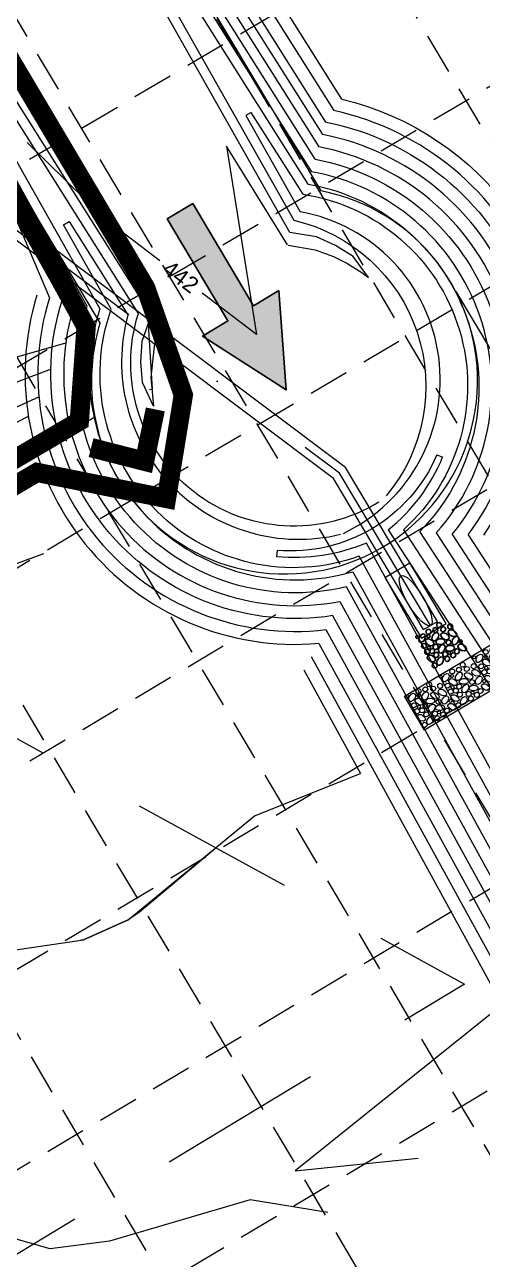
# Model space of a CAD drawing. Header units: inches. Extents: x 2527773 to 2531821, y 6906669 to 6910268.
# Drawn here: x 2530792.3 to 2530934.5, y 6908719 to 6909102.3 of the extents above; entities that cross this region are included whole.
import ezdxf
from ezdxf.enums import TextEntityAlignment as Align

# ---------------------------------------------------------------- set-up
doc = ezdxf.new("R2010")
doc.units = ezdxf.units.IN
doc.header["$MEASUREMENT"] = 0
for name, pattern in [('DASHED', [0.2286, 0.1524, -0.0762]), ('DGN Style 2', [85.538802, 51.323281, -34.215521]), ('DGN Style 4', [136.947622, 68.431042, -34.215521, 0.085539, -34.215521]), ('HIDDEN', [0.009525, 0.00635, -0.003175])]:
    doc.linetypes.add(name, pattern=pattern)
for name, color, linetype in [('ARROWS', 252, 'Continuous'), ('GRID', 254, 'HIDDEN'), ('LIMITS OF DISTURBANCE', 1, 'HIDDEN'), ('SILT FENCE', 200, 'Continuous')]:
    doc.layers.add(name, color=color, linetype=linetype)
for name, color, linetype, lineweight in [('CE-GRADE-25128 - CE-GRAD-CONT-MAJR-LINE', 1, 'Continuous', 80), ('CE-GRADE-25128 - CE-GRAD-CONT-MINR-LINE', 40, 'Continuous', 53), ('CE-PUTIL-25128 - CE-UTIL-STRM-RCP-CL3-48IN', 251, 'DGN Style 4', 13), ('CE-PUTIL-25128 - CE-UTIL-STRM-WALL', 251, 'Continuous', 13), ('CE-SITE-25128 - a-paving', 251, 'Continuous', 0), ('EC-SILTFENCE', 6, 'Continuous', 106), ('Level 13', 7, 'Continuous', 0), ('Level 55', 7, 'Continuous', 0), ('SV-topo-25128(old) - SV-TOPO-CONT-MINR-LINE', 253, 'DGN Style 2', 0)]:
    doc.layers.add(name, color=color, linetype=linetype, lineweight=lineweight)
doc.layers.add('SF-SHTS-CLIP-BDRY', color=253, linetype='DGN Style 2', lineweight=13, plot=False)
doc.styles.get("Standard").update_dxf_attribs({"font": 'ARIAL.TTF'})

# ---------------------------------------------------------------- blocks, each defined once
blk = doc.blocks.new('GRAVEL_1')
at = {"color": 0, "linetype": 'ByBlock', "lineweight": -2, "flags": 128}
for points in [[(1.8288, 66.672), (3.2814, 68.7384), (5.5998, 68.8698), (7.2108, 67.1994), (6.9786, 64.8576), (5.5458, 63.666), (3.2562, 63.8316), (2.1798, 64.8774), (1.8306, 66.672)], [(22.4388, 64.4616), (24.8598, 67.905), (28.7226, 68.1264), (31.41, 65.34), (31.0212, 61.4376), (28.6344, 59.4522), (24.8184, 59.7294), (23.0238, 61.47), (22.4406, 64.4616)], [(45.0558, 64.9854), (47.475, 68.4288), (51.3396, 68.6484), (54.0252, 65.8638), (53.6364, 61.9614), (51.2496, 59.976), (47.4354, 60.2514), (45.639, 61.992), (45.0576, 64.9854)], [(2.3652, 46.7154), (4.7862, 50.1588), (8.649, 50.3784), (11.3364, 47.5938), (10.9476, 43.6914), (8.5608, 41.706), (4.7448, 41.9814), (2.9502, 43.7238), (2.367, 46.7154)], [(8.1, 64.0206), (12.627, 65.8152), (16.7868, 65.457), (18.7632, 63.5778), (18.7002, 60.2028), (15.6996, 56.367), (11.0646, 54.0486), (6.6942, 53.973), (4.2354, 55.7208), (4.0014, 59.2002), (5.9976, 62.3142), (8.2836, 64.1376)], [(22.9704, 49.8854), (24.7668, 45.3584), (24.4068, 41.1986), (22.5276, 39.2204), (19.1526, 39.2852), (15.3186, 42.284), (13.0002, 46.9208), (12.9228, 51.2912), (14.6706, 53.75), (18.1518, 53.9822), (21.264, 51.9878), (23.0874, 49.7018)], [(20.0144, 57.0616), (21.467, 59.1262), (23.7854, 59.2594), (25.3982, 57.5872), (25.1642, 55.2472), (23.7332, 54.0556), (21.4436, 54.2212), (20.3654, 55.2652), (20.0162, 57.0598)], [(29.497, 53.9612), (34.024, 55.7558), (38.1838, 55.3958), (40.1602, 53.5166), (40.0972, 50.1416), (37.0966, 46.3076), (32.4598, 43.9892), (28.0912, 43.9118), (25.6306, 45.6596), (25.3984, 49.1408), (27.3946, 52.253), (29.6806, 54.0764)], [(34.5192, 60.86), (36.9384, 64.3034), (40.803, 64.523), (43.4904, 61.7384), (43.1016, 57.836), (40.7148, 55.8506), (36.8988, 56.126), (35.1042, 57.8666), (34.521, 60.86)], [(52.3692, 44.8704), (54.1638, 40.3434), (53.8038, 36.1836), (51.9246, 34.2072), (48.5496, 34.2702), (44.7156, 37.2708), (42.3972, 41.9076), (42.3198, 46.2762), (44.0676, 48.7368), (47.5488, 48.969), (50.661, 46.9746), (52.4844, 44.6886)], [(47.3328, 54.6786), (49.752, 58.122), (53.6166, 58.3416), (56.3022, 55.557), (55.9134, 51.6546), (53.5266, 49.6692), (49.7124, 49.9446), (47.9178, 51.6852), (47.3346, 54.6786)], [(66.717, 42.6744), (68.5116, 38.1474), (68.1534, 33.9876), (66.2742, 32.0112), (62.8992, 32.0742), (59.0634, 35.0748), (56.7468, 39.7116), (56.6694, 44.0802), (58.4172, 46.5408), (61.8966, 46.773), (65.0106, 44.7786), (66.834, 42.4926)], [(60.5646, 52.5708), (62.9838, 56.0124), (66.8484, 56.2338), (69.534, 53.4492), (69.1452, 49.5468), (66.7584, 47.5596), (62.9442, 47.8368), (61.1496, 49.5774), (60.5664, 52.569)], [(10.9332, 23.202), (12.7296, 18.675), (12.3696, 14.5152), (10.4904, 12.5388), (7.1154, 12.6018), (3.2796, 15.6024), (0.963, 20.2374), (0.8856, 24.6078), (2.6334, 27.0666), (6.1146, 27.3006), (9.2268, 25.3044), (11.0502, 23.0184)], [(1.6884, 34.7616), (4.1076, 38.2032), (7.9722, 38.4246), (10.6578, 35.64), (10.269, 31.7358), (7.8822, 29.7504), (4.0662, 30.0276), (2.2716, 31.7682), (1.6902, 34.7598)], [(10.3142, 31.3434), (12.7352, 34.785), (16.598, 35.0064), (19.2854, 32.2218), (18.8966, 28.3176), (16.5098, 26.3322), (12.6938, 26.6094), (10.8992, 28.35), (10.316, 31.3416)], [(10.4144, 39.4616), (11.867, 41.5262), (14.1854, 41.6594), (15.7982, 39.9872), (15.5642, 37.6472), (14.1332, 36.4556), (11.8436, 36.6212), (10.7654, 37.6652), (10.4162, 39.4598)], [(12.9906, 21.616), (15.4116, 25.0594), (19.2762, 25.279), (21.9618, 22.4944), (21.573, 18.592), (19.1862, 16.6066), (15.3702, 16.882), (13.5756, 18.6226), (12.9924, 21.616)], [(19.4848, 34.5536), (21.9058, 37.997), (25.7686, 38.2184), (28.456, 35.432), (28.0672, 31.5296), (25.6804, 29.5442), (21.8644, 29.8214), (20.0698, 31.562), (19.4866, 34.5536)], [(28.305, 29.322), (32.832, 31.1166), (36.9918, 30.7566), (38.9682, 28.8774), (38.9052, 25.5024), (35.9046, 21.6684), (31.2678, 19.35), (26.8992, 19.2726), (24.4386, 21.0204), (24.2064, 24.5016), (26.2026, 27.6138), (28.4868, 29.4372)], [(37.6777, 42.5825), (41.683, 39.8098), (43.6899, 36.1504), (43.2236, 33.4621), (40.3805, 31.6424), (35.5245, 32.0113), (31.025, 34.5843), (28.5373, 38.1763), (28.6267, 41.1931), (31.3944, 43.3174), (35.0902, 43.3843), (37.8754, 42.4936)], [(46.4777, 23.3825), (50.483, 20.6098), (52.4899, 16.9504), (52.0236, 14.2621), (49.1805, 12.4424), (44.3245, 12.8113), (39.825, 15.3843), (37.3373, 18.9763), (37.4267, 21.9931), (40.1944, 24.1174), (43.8902, 24.1843), (46.6754, 23.2936)], [(43.405, 29.637), (45.8242, 33.0804), (49.6888, 33.3), (52.3744, 30.5154), (51.9856, 26.613), (49.5988, 24.6276), (45.7846, 24.903), (43.99, 26.6436), (43.4068, 29.6352)], [(56.9, 29.6206), (61.427, 31.4152), (65.5868, 31.057), (67.5632, 29.1778), (67.5002, 25.8028), (64.4996, 21.967), (59.8646, 19.6486), (55.4942, 19.573), (53.0354, 21.3208), (52.8014, 24.8002), (54.7976, 27.9142), (57.0836, 29.7376)], [(0.7254, 6.7032), (3.1464, 10.1466), (7.011, 10.3662), (9.6966, 7.5816), (9.3078, 3.6792), (6.921, 1.6938), (3.105, 1.9692), (1.3104, 3.7098), (0.729, 6.7032)], [(14.6826, 12.0114), (19.2114, 13.806), (23.3694, 13.446), (25.3458, 11.5668), (25.2828, 8.1918), (22.2822, 4.3578), (17.6472, 2.0394), (13.2768, 1.962), (10.818, 3.7098), (10.584, 7.191), (12.5802, 10.3032), (14.8662, 12.1266)], [(26.4078, 5.427), (28.8288, 8.8686), (32.6934, 9.09), (35.379, 6.3054), (34.9902, 2.4012), (32.6034, 0.4158), (28.7874, 0.693), (26.9928, 2.4336), (26.4114, 5.4252)], [(27.3328, 14.6786), (29.752, 18.122), (33.6166, 18.3416), (36.3022, 15.557), (35.9134, 11.6546), (33.5266, 9.6692), (29.7124, 9.9446), (27.9178, 11.6852), (27.3346, 14.6786)], [(36.2288, 12.272), (37.6814, 14.3384), (39.9998, 14.4698), (41.6108, 12.7994), (41.3786, 10.4576), (39.9458, 9.266), (37.6562, 9.4316), (36.5798, 10.4774), (36.2306, 12.272)], [(38.8944, 5.5692), (41.3154, 9.0108), (45.18, 9.2322), (47.8656, 6.4476), (47.4768, 2.5434), (45.09, 0.558), (41.274, 0.8352), (39.4794, 2.5758), (38.898, 5.5674)], [(48.2814, 8.0928), (50.7006, 11.5362), (54.5652, 11.7576), (57.2526, 8.9712), (56.8638, 5.0688), (54.4752, 3.0834), (50.661, 3.3606), (48.8664, 5.1012), (48.2832, 8.0928)], [(68.472, 11.781), (70.2684, 7.254), (69.9084, 3.0942), (68.0292, 1.1178), (64.6542, 1.1808), (60.8184, 4.1814), (58.5018, 8.8182), (58.4244, 13.1868), (60.1722, 15.6474), (63.6534, 15.8796), (66.7656, 13.8852), (68.589, 11.5992)], [(64.8144, 19.4616), (66.267, 21.5262), (68.5854, 21.6594), (70.1982, 19.9872), (69.9642, 17.6472), (68.5332, 16.4556), (66.2436, 16.6212), (65.1654, 17.6652), (64.8162, 19.4598)]]:
    blk.add_lwpolyline(points, dxfattribs=at)
blk = doc.blocks.new('arrow')
blk.add_lwpolyline([(-67.01, -25.36), (-59.33, -25.42), (-59.57, -56.14), (-51.89, -56.2), (-51.65, -25.48), (-43.97, -25.54), (-55.3, -2.41), (-67.01, -25.36)], close=True)
at = {"color": 254}
for points in [[(-43.97, -25.54), (-67.01, -25.36), (-55.3, -2.41), (-67.01, -25.36)], [(-59.57, -56.14), (-51.89, -56.2), (-59.33, -25.42), (-51.65, -25.48)]]:
    blk.add_solid(points, dxfattribs=at)

msp = doc.modelspace()

# ---------------------------------------------------------------- linework, layer by layer
at = {"color": 35, "lineweight": 0}
for p, q in [((2530890.9, 6909079.19), (2530569.58, 6909589.16)), ((2530598.91, 6909534.18), (2530888.39, 6909075.66)), ((2530885.91, 6909072.09), (2530596.54, 6909530.44)), ((2530594.12, 6909528.66), (2530884.8, 6909068.23)), ((2530606.01, 6909504.21), (2530883.69, 6909064.37)), ((2530803.91, 6909016.65), (2530547.65, 6909469.3)), ((2530882.58, 6909060.51), (2530670.18, 6909396.94)), ((2530611.83, 6909362.03), (2530807.84, 6909015.8)), ((2530734.36, 6909289.67), (2530881.47, 6909056.65)), ((2530874.67, 6909037.77), (2530732.67, 6909288.6)), ((2530811.77, 6909014.95), (2530676, 6909254.76)), ((2530677.75, 6909255.75), (2530831.62, 6909012.01)), ((2530880.37, 6909052.78), (2530798.53, 6909182.4)), ((2530796.84, 6909181.34), (2530875.96, 6909041.58)), ((2530740.18, 6909147.49), (2530815.7, 6909014.1)), ((2530827.65, 6909012.68), (2530741.92, 6909148.48)), ((2530862.73, 6909075.09), (2530861.01, 6909074.07)), ((2530861.01, 6909074.07), (2530877.91, 6909044.23)), ((2530878.8, 6909049.64), (2530862.73, 6909075.09)), ((2530873.93, 6909033.93), (2530855.01, 6909064.62)), ((2530855.01, 6909064.62), (2530864.37, 6909006.13)), ((2530804.35, 6909040.22), (2530806.09, 6909041.21)), ((2530819.21, 6909013.98), (2530804.35, 6909040.22)), ((2530806.09, 6909041.21), (2530824.4, 6909012.22)), ((2530834.32, 6909029.03), (2530817.25, 6909042.03)), ((2530817.25, 6909042.03), (2530835.4, 6909011.14)), ((2530883, 6909036.43), (2530874.67, 6909037.77)), ((2530888.86, 6909033.75), (2530883, 6909036.43)), ((2530874.21, 6909033.83), (2530882.57, 6909032.41)), ((2530882.57, 6909032.41), (2530888.3, 6909030.36)), ((2530894.33, 6909030.32), (2530888.86, 6909033.75)), ((2530888.3, 6909030.36), (2530892.45, 6909028.31)), ((2530892.45, 6909028.31), (2530897.08, 6909025.35)), ((2530899.12, 6909023.79), (2530894.33, 6909030.32)), ((2530897.08, 6909025.35), (2530899.12, 6909023.79)), ((2530864.37, 6909006.13), (2530847.49, 6909018.99)), ((2530828.86, 6909004.04), (2530831.62, 6909012.01)), ((2530835.4, 6909011.14), (2530832.6, 6909002.52)), ((2530828.45, 6908997.61), (2530828.86, 6909004.04)), ((2530832.6, 6909002.52), (2530831.55, 6908992.76)), ((2530828.89, 6908991.17), (2530828.45, 6908997.61)), ((2530832.38, 6908983.86), (2530828.89, 6908991.17)), ((2530831.55, 6908992.76), (2530832.38, 6908983.86)), ((2530920.42, 6908968.79), (2530922.25, 6908967.99)), ((2530905.28, 6908945.44), (2530999, 6908801.18)), ((2530909.99, 6908945.53), (2531002.43, 6908803.24)), ((2531005.86, 6908805.3), (2530915.13, 6908944.96)), ((2530920.19, 6908944.51), (2531009.29, 6908807.37)), ((2531012.72, 6908809.43), (2530925.17, 6908944.19)), ((2530930.09, 6908943.96), (2531016.15, 6908811.49)), ((2530981.32, 6908790.54), (2530898.5, 6908941.39)), ((2530758.04, 6908923.49), (2530798.32, 6908938.09)), ((2530870.77, 6908939.09), (2530870.61, 6908937.1)), ((2530977.89, 6908788.48), (2530896.2, 6908937.27)), ((2530894.27, 6908932.47), (2530974.46, 6908786.42)), ((2530971.03, 6908784.36), (2530892.27, 6908927.81)), ((2530890.2, 6908923.26), (2530967.6, 6908782.29)), ((2530964.17, 6908780.23), (2530888.07, 6908918.83)), ((2530885.89, 6908914.49), (2530960.74, 6908778.17)), ((2530883.66, 6908910.24), (2530957.31, 6908776.1)), ((2530940.71, 6908798.03), (2530881.39, 6908906.07)), ((2530879.08, 6908901.97), (2530896.7, 6908869.87)), ((2530863.71, 6908856.66), (2530896.7, 6908869.87)), ((2530824.52, 6908824.45), (2530863.71, 6908856.66)), ((2530810.59, 6908818.24), (2530824.52, 6908824.45)), ((2530772.7, 6908812.56), (2530810.59, 6908818.24)), ((2530940.71, 6908798.03), (2530876.33, 6908746.52)), ((2530800.19, 6908722.23), (2530707.49, 6908748.88)), ((2530876.33, 6908746.52), (2530914.59, 6908750.41)), ((2530862.4, 6908737.44), (2530818.65, 6908724.6)), ((2530886.5, 6908733.52), (2530862.4, 6908737.44)), ((2530818.65, 6908724.6), (2530800.19, 6908722.23))]:
    msp.add_line(p, q, dxfattribs=at)
at = {"color": 1}
for p, q in [((2530915.48, 6908912.86), (2530916.13, 6908913.18)), ((2530916.13, 6908913.18), (2530916.59, 6908913.08)), ((2530916.59, 6908913.08), (2530916.88, 6908912.57)), ((2530917.06, 6908913.54), (2530917.11, 6908914.26)), ((2530917.41, 6908913.14), (2530917.06, 6908913.54)), ((2530917.11, 6908914.26), (2530917.66, 6908914.64)), ((2530917.83, 6908913.05), (2530917.41, 6908913.14)), ((2530917.66, 6908914.64), (2530918.31, 6908914.46)), ((2530918.42, 6908913.34), (2530917.83, 6908913.05)), ((2530918.31, 6908914.46), (2530918.6, 6908913.85)), ((2530918.6, 6908913.85), (2530918.42, 6908913.34)), ((2530919.04, 6908912.61), (2530919.55, 6908913.27)), ((2530919.17, 6908914.07), (2530919.22, 6908914.8)), ((2530919.52, 6908913.68), (2530919.17, 6908914.07)), ((2530919.22, 6908914.8), (2530919.77, 6908915.18)), ((2530919.94, 6908913.58), (2530919.52, 6908913.68)), ((2530919.55, 6908913.27), (2530920.2, 6908913.59)), ((2530919.77, 6908915.18), (2530920.42, 6908915)), ((2530920.53, 6908913.88), (2530919.94, 6908913.58)), ((2530920.2, 6908913.59), (2530920.66, 6908913.49)), ((2530920.36, 6908915.62), (2530920.42, 6908916.35)), ((2530920.72, 6908915.23), (2530920.36, 6908915.62)), ((2530920.42, 6908916.35), (2530920.97, 6908916.72)), ((2530920.42, 6908915), (2530920.71, 6908914.39)), ((2530920.71, 6908914.39), (2530920.53, 6908913.88)), ((2530920.66, 6908913.49), (2530920.95, 6908912.98)), ((2530921.14, 6908915.13), (2530920.72, 6908915.23)), ((2530920.97, 6908916.72), (2530921.62, 6908916.55)), ((2530921.73, 6908915.43), (2530921.14, 6908915.13)), ((2530921.62, 6908916.55), (2530921.9, 6908915.94)), ((2530921.62, 6908914.3), (2530921.67, 6908915.02)), ((2530921.97, 6908913.91), (2530921.62, 6908914.3)), ((2530921.62, 6908912.61), (2530921.66, 6908913.13)), ((2530921.66, 6908913.13), (2530922.16, 6908913.47)), ((2530921.67, 6908915.02), (2530922.22, 6908915.4)), ((2530921.9, 6908915.94), (2530921.73, 6908915.43)), ((2530922.39, 6908913.81), (2530921.97, 6908913.91)), ((2530922.16, 6908913.47), (2530922.79, 6908913.45)), ((2530922.22, 6908915.4), (2530922.87, 6908915.22)), ((2530922.98, 6908914.1), (2530922.39, 6908913.81)), ((2530922.79, 6908913.45), (2530923.27, 6908913.27)), ((2530922.87, 6908915.22), (2530923.16, 6908914.61)), ((2530923.16, 6908914.61), (2530922.98, 6908914.1)), ((2530923.23, 6908913.29), (2530923.9, 6908912.78)), ((2530923.77, 6908915.16), (2530923.82, 6908915.88)), ((2530924.12, 6908914.77), (2530923.77, 6908915.16)), ((2530923.82, 6908915.88), (2530924.37, 6908916.26)), ((2530923.94, 6908913.56), (2530923.98, 6908914.08)), ((2530924.34, 6908912.91), (2530923.94, 6908913.56)), ((2530923.98, 6908914.08), (2530924.48, 6908914.42)), ((2530924.54, 6908914.67), (2530924.12, 6908914.77)), ((2530924.37, 6908916.26), (2530925.02, 6908916.09)), ((2530924.48, 6908914.42), (2530925.12, 6908914.4)), ((2530925.13, 6908914.97), (2530924.54, 6908914.67)), ((2530925.02, 6908916.09), (2530925.31, 6908915.47)), ((2530925.12, 6908914.4), (2530925.59, 6908914.22)), ((2530925.31, 6908915.47), (2530925.13, 6908914.97)), ((2530925.56, 6908914.24), (2530926.22, 6908913.73)), ((2530926.22, 6908913.73), (2530926.54, 6908913.08)), ((2530926.54, 6908913.08), (2530926.44, 6908912.62)), ((2530913.81, 6908912.03), (2530913.84, 6908912.47)), ((2530914.02, 6908911.8), (2530913.81, 6908912.03)), ((2530913.84, 6908912.47), (2530914.17, 6908912.69)), ((2530914.27, 6908911.74), (2530914.02, 6908911.8)), ((2530914.17, 6908912.69), (2530914.56, 6908912.59)), ((2530914.63, 6908911.92), (2530914.27, 6908911.74)), ((2530914.56, 6908912.59), (2530914.73, 6908912.22)), ((2530914.73, 6908912.22), (2530914.63, 6908911.92)), ((2530914.79, 6908911.12), (2530914.81, 6908911.76)), ((2530915.14, 6908910.62), (2530914.79, 6908911.12)), ((2530914.97, 6908912.2), (2530915.48, 6908912.86)), ((2530915.66, 6908910.58), (2530915.14, 6908910.62)), ((2530916.3, 6908910.98), (2530915.66, 6908910.58)), ((2530915.66, 6908909.12), (2530915.71, 6908909.85)), ((2530915.71, 6908909.85), (2530916.27, 6908910.22)), ((2530916.27, 6908910.22), (2530916.91, 6908910.05)), ((2530916.78, 6908911.74), (2530916.3, 6908910.98)), ((2530916.88, 6908912.57), (2530916.78, 6908911.74)), ((2530916.82, 6908910.74), (2530916.86, 6908911.26)), ((2530917.22, 6908910.1), (2530916.82, 6908910.74)), ((2530916.86, 6908911.26), (2530917.35, 6908911.6)), ((2530916.91, 6908910.05), (2530917.2, 6908909.44)), ((2530917.2, 6908909.44), (2530917.02, 6908908.93)), ((2530917.97, 6908909.62), (2530917.22, 6908910.1)), ((2530917.35, 6908911.6), (2530917.99, 6908911.58)), ((2530917.36, 6908912.22), (2530917.39, 6908912.66)), ((2530917.57, 6908911.99), (2530917.36, 6908912.22)), ((2530917.39, 6908912.66), (2530917.72, 6908912.88)), ((2530917.53, 6908909.2), (2530917.86, 6908909.42)), ((2530917.82, 6908911.93), (2530917.57, 6908911.99)), ((2530917.72, 6908912.88), (2530918.11, 6908912.78)), ((2530918.17, 6908912.11), (2530917.82, 6908911.93)), ((2530917.86, 6908909.42), (2530918.25, 6908909.32)), ((2530918.81, 6908909.51), (2530917.97, 6908909.62)), ((2530917.99, 6908911.58), (2530918.47, 6908911.41)), ((2530918.11, 6908912.78), (2530918.28, 6908912.41)), ((2530918.28, 6908912.41), (2530918.17, 6908912.11)), ((2530918.25, 6908909.32), (2530918.42, 6908908.95)), ((2530918.43, 6908911.42), (2530919.1, 6908910.91)), ((2530919.31, 6908909.8), (2530918.81, 6908909.51)), ((2530918.86, 6908911.53), (2530918.88, 6908912.17)), ((2530919.2, 6908911.03), (2530918.86, 6908911.53)), ((2530918.88, 6908912.17), (2530919.05, 6908912.64)), ((2530919.1, 6908910.91), (2530919.42, 6908910.26)), ((2530919.72, 6908910.99), (2530919.2, 6908911.03)), ((2530919.28, 6908908.84), (2530919.33, 6908909.57)), ((2530919.42, 6908910.26), (2530919.31, 6908909.8)), ((2530919.33, 6908909.57), (2530919.88, 6908909.94)), ((2530920.36, 6908911.39), (2530919.72, 6908910.99)), ((2530919.88, 6908909.94), (2530920.53, 6908909.77)), ((2530920.04, 6908910.64), (2530920.26, 6908911.2)), ((2530920.3, 6908910.18), (2530920.04, 6908910.64)), ((2530920.26, 6908911.2), (2530920.81, 6908911.54)), ((2530920.99, 6908909.87), (2530920.3, 6908910.18)), ((2530920.84, 6908912.15), (2530920.36, 6908911.39)), ((2530920.53, 6908909.77), (2530920.82, 6908909.15)), ((2530920.81, 6908911.54), (2530921.3, 6908911.65)), ((2530920.95, 6908912.98), (2530920.84, 6908912.15)), ((2530921.88, 6908909.89), (2530920.99, 6908909.87)), ((2530921.05, 6908908.85), (2530921.56, 6908909.52)), ((2530921.26, 6908911.65), (2530922.1, 6908911.59)), ((2530921.56, 6908909.52), (2530922.21, 6908909.83)), ((2530922.02, 6908911.97), (2530921.62, 6908912.61)), ((2530922.63, 6908910.26), (2530921.88, 6908909.89)), ((2530922.78, 6908911.48), (2530922.02, 6908911.97)), ((2530922.1, 6908911.59), (2530922.72, 6908911.23)), ((2530922.21, 6908909.83), (2530922.67, 6908909.73)), ((2530922.89, 6908910.79), (2530922.63, 6908910.26)), ((2530922.67, 6908909.73), (2530922.96, 6908909.22)), ((2530922.72, 6908911.23), (2530922.89, 6908910.79)), ((2530923.61, 6908911.38), (2530922.78, 6908911.48)), ((2530923.26, 6908910.24), (2530923.31, 6908910.96)), ((2530923.61, 6908909.84), (2530923.26, 6908910.24)), ((2530923.27, 6908909.13), (2530923.82, 6908909.47)), ((2530923.31, 6908910.96), (2530923.87, 6908911.34)), ((2530924.12, 6908911.67), (2530923.61, 6908911.38)), ((2530924.03, 6908909.75), (2530923.61, 6908909.84)), ((2530923.82, 6908909.47), (2530924.31, 6908909.59)), ((2530923.87, 6908911.34), (2530924.51, 6908911.16)), ((2530923.9, 6908912.78), (2530924.22, 6908912.13)), ((2530924.62, 6908910.04), (2530924.03, 6908909.75)), ((2530924.22, 6908912.13), (2530924.12, 6908911.67)), ((2530924.27, 6908909.58), (2530925.11, 6908909.53)), ((2530925.1, 6908912.43), (2530924.34, 6908912.91)), ((2530924.51, 6908911.16), (2530924.8, 6908910.55)), ((2530924.8, 6908910.55), (2530924.62, 6908910.04)), ((2530925.08, 6908910.35), (2530925.1, 6908910.99)), ((2530925.43, 6908909.86), (2530925.08, 6908910.35)), ((2530925.93, 6908912.33), (2530925.1, 6908912.43)), ((2530925.1, 6908910.99), (2530925.28, 6908911.47)), ((2530925.11, 6908909.53), (2530925.73, 6908909.16)), ((2530925.26, 6908911.43), (2530925.77, 6908912.1)), ((2530925.95, 6908909.82), (2530925.43, 6908909.86)), ((2530925.77, 6908912.1), (2530926.42, 6908912.42)), ((2530926.44, 6908912.62), (2530925.93, 6908912.33)), ((2530926.59, 6908910.22), (2530925.95, 6908909.82)), ((2530926.42, 6908912.42), (2530926.88, 6908912.31)), ((2530927.07, 6908910.97), (2530926.59, 6908910.22)), ((2530926.88, 6908912.31), (2530927.17, 6908911.81)), ((2530926.95, 6908909.13), (2530926.99, 6908909.65)), ((2530926.99, 6908909.65), (2530927.48, 6908910)), ((2530927.17, 6908911.81), (2530927.07, 6908910.97)), ((2530927.34, 6908910.63), (2530927.37, 6908911.07)), ((2530927.55, 6908910.39), (2530927.34, 6908910.63)), ((2530927.48, 6908910), (2530928.12, 6908909.98)), ((2530927.7, 6908911.29), (2530928.09, 6908911.19)), ((2530928.09, 6908911.19), (2530928.26, 6908910.82)), ((2530928.26, 6908910.82), (2530928.15, 6908910.51)), ((2530928.56, 6908909.82), (2530929.23, 6908909.31)), ((2530929.23, 6908909.31), (2530929.55, 6908908.66)), ((2530916.01, 6908908.73), (2530915.66, 6908909.12)), ((2530916.43, 6908908.63), (2530916.01, 6908908.73)), ((2530917.02, 6908908.93), (2530916.43, 6908908.63)), ((2530916.62, 6908907.29), (2530916.67, 6908908.01)), ((2530916.97, 6908906.9), (2530916.62, 6908907.29)), ((2530916.67, 6908908.01), (2530917.23, 6908908.39)), ((2530917.39, 6908906.8), (2530916.97, 6908906.9)), ((2530917.23, 6908908.39), (2530917.87, 6908908.22)), ((2530917.98, 6908907.1), (2530917.39, 6908906.8)), ((2530917.4, 6908905.71), (2530917.44, 6908906.23)), ((2530917.8, 6908905.07), (2530917.4, 6908905.71)), ((2530917.44, 6908906.23), (2530917.94, 6908906.58)), ((2530917.5, 6908908.76), (2530917.53, 6908909.2)), ((2530917.71, 6908908.53), (2530917.5, 6908908.76)), ((2530917.96, 6908908.47), (2530917.71, 6908908.53)), ((2530917.87, 6908908.22), (2530918.16, 6908907.6)), ((2530917.94, 6908906.58), (2530918.58, 6908906.56)), ((2530918.32, 6908908.65), (2530917.96, 6908908.47)), ((2530918.16, 6908907.6), (2530917.98, 6908907.1)), ((2530918.2, 6908907.55), (2530918.26, 6908908.27)), ((2530918.56, 6908907.16), (2530918.2, 6908907.55)), ((2530918.26, 6908908.27), (2530918.81, 6908908.65)), ((2530918.42, 6908908.95), (2530918.32, 6908908.65)), ((2530918.98, 6908907.06), (2530918.56, 6908907.16)), ((2530918.58, 6908906.56), (2530919.05, 6908906.38)), ((2530918.81, 6908908.65), (2530919.45, 6908908.48)), ((2530919.57, 6908907.36), (2530918.98, 6908907.06)), ((2530919.02, 6908906.4), (2530919.69, 6908905.89)), ((2530919.63, 6908908.45), (2530919.28, 6908908.84)), ((2530919.45, 6908908.48), (2530919.74, 6908907.86)), ((2530919.46, 6908906.35), (2530919.52, 6908907.07)), ((2530919.82, 6908905.95), (2530919.46, 6908906.35)), ((2530919.52, 6908907.07), (2530920.07, 6908907.45)), ((2530919.74, 6908907.86), (2530919.57, 6908907.36)), ((2530920.05, 6908908.35), (2530919.63, 6908908.45)), ((2530919.69, 6908905.89), (2530920, 6908905.24)), ((2530920.24, 6908905.86), (2530919.82, 6908905.95)), ((2530920.64, 6908908.65), (2530920.05, 6908908.35)), ((2530920.07, 6908907.45), (2530920.72, 6908907.27)), ((2530920.83, 6908906.15), (2530920.24, 6908905.86)), ((2530920.57, 6908905.07), (2530921.08, 6908905.74)), ((2530920.82, 6908909.15), (2530920.64, 6908908.65)), ((2530920.72, 6908907.27), (2530921, 6908906.66)), ((2530921, 6908906.66), (2530920.83, 6908906.15)), ((2530920.87, 6908907.77), (2530920.89, 6908908.41)), ((2530921.21, 6908907.27), (2530920.87, 6908907.77)), ((2530920.89, 6908908.41), (2530921.07, 6908908.88)), ((2530921.08, 6908905.74), (2530921.73, 6908906.06)), ((2530921.73, 6908907.23), (2530921.21, 6908907.27)), ((2530922.37, 6908907.63), (2530921.73, 6908907.23)), ((2530921.73, 6908906.06), (2530922.19, 6908905.95)), ((2530922.19, 6908905.95), (2530922.48, 6908905.45)), ((2530922.21, 6908906.59), (2530922.26, 6908907.32)), ((2530922.56, 6908906.2), (2530922.21, 6908906.59)), ((2530922.26, 6908907.32), (2530922.81, 6908907.69)), ((2530922.86, 6908908.39), (2530922.37, 6908907.63)), ((2530922.48, 6908905.45), (2530922.37, 6908904.61)), ((2530922.98, 6908906.1), (2530922.56, 6908906.2)), ((2530922.81, 6908907.69), (2530923.46, 6908907.52)), ((2530922.96, 6908909.22), (2530922.86, 6908908.39)), ((2530922.89, 6908905.14), (2530922.94, 6908905.86)), ((2530922.94, 6908905.86), (2530923.5, 6908906.24)), ((2530923.57, 6908906.4), (2530922.98, 6908906.1)), ((2530923.05, 6908908.57), (2530923.27, 6908909.13)), ((2530923.31, 6908908.12), (2530923.05, 6908908.57)), ((2530923.99, 6908907.81), (2530923.31, 6908908.12)), ((2530923.46, 6908907.52), (2530923.75, 6908906.91)), ((2530923.5, 6908906.24), (2530924.14, 6908906.07)), ((2530923.75, 6908906.91), (2530923.57, 6908906.4)), ((2530923.74, 6908907.03), (2530923.77, 6908907.46)), ((2530923.95, 6908906.79), (2530923.74, 6908907.03)), ((2530923.77, 6908907.46), (2530924.1, 6908907.69)), ((2530924.2, 6908906.73), (2530923.95, 6908906.79)), ((2530924.89, 6908907.82), (2530923.99, 6908907.81)), ((2530924.1, 6908907.69), (2530924.49, 6908907.58)), ((2530924.14, 6908906.07), (2530924.43, 6908905.45)), ((2530924.56, 6908906.91), (2530924.2, 6908906.73)), ((2530924.43, 6908905.45), (2530924.25, 6908904.95)), ((2530924.49, 6908907.58), (2530924.66, 6908907.21)), ((2530924.66, 6908907.21), (2530924.56, 6908906.91)), ((2530924.73, 6908906.27), (2530924.78, 6908906.99)), ((2530925.08, 6908905.88), (2530924.73, 6908906.27)), ((2530924.78, 6908906.99), (2530925.34, 6908907.37)), ((2530925.64, 6908908.2), (2530924.89, 6908907.82)), ((2530925.5, 6908905.78), (2530925.08, 6908905.88)), ((2530925.34, 6908907.37), (2530925.98, 6908907.2)), ((2530926.09, 6908906.08), (2530925.5, 6908905.78)), ((2530925.9, 6908908.72), (2530925.64, 6908908.2)), ((2530925.73, 6908909.16), (2530925.9, 6908908.72)), ((2530925.9, 6908907.48), (2530925.95, 6908908.2)), ((2530926.25, 6908907.08), (2530925.9, 6908907.48)), ((2530925.95, 6908908.2), (2530926.5, 6908908.58)), ((2530925.98, 6908907.2), (2530926.27, 6908906.58)), ((2530926.27, 6908906.58), (2530926.09, 6908906.08)), ((2530926.67, 6908906.99), (2530926.25, 6908907.08)), ((2530926.5, 6908908.58), (2530927.15, 6908908.4)), ((2530927.26, 6908907.28), (2530926.67, 6908906.99)), ((2530927.35, 6908908.49), (2530926.95, 6908909.13)), ((2530927.15, 6908908.4), (2530927.44, 6908907.79)), ((2530927.44, 6908907.79), (2530927.26, 6908907.28)), ((2530928.1, 6908908.01), (2530927.35, 6908908.49)), ((2530928.94, 6908907.91), (2530928.1, 6908908.01)), ((2530929.44, 6908908.2), (2530928.94, 6908907.91)), ((2530918.56, 6908904.59), (2530917.8, 6908905.07)), ((2530919.39, 6908904.49), (2530918.56, 6908904.59)), ((2530918.97, 6908903.05), (2530919.02, 6908903.77)), ((2530919.32, 6908902.65), (2530918.97, 6908903.05)), ((2530919.02, 6908903.77), (2530919.58, 6908904.15)), ((2530919.74, 6908902.56), (2530919.32, 6908902.65)), ((2530919.9, 6908904.78), (2530919.39, 6908904.49)), ((2530919.58, 6908904.15), (2530920.22, 6908903.97)), ((2530920.33, 6908902.85), (2530919.74, 6908902.56)), ((2530920, 6908905.24), (2530919.9, 6908904.78)), ((2530920.22, 6908903.97), (2530920.51, 6908903.36)), ((2530920.51, 6908903.36), (2530920.33, 6908902.85)), ((2530920.39, 6908903.99), (2530920.41, 6908904.63)), ((2530920.73, 6908903.5), (2530920.39, 6908903.99)), ((2530920.41, 6908904.63), (2530920.59, 6908905.11)), ((2530921.25, 6908903.46), (2530920.73, 6908903.5)), ((2530921.89, 6908903.86), (2530921.25, 6908903.46)), ((2530922.37, 6908904.61), (2530921.89, 6908903.86)), ((2530923.24, 6908904.75), (2530922.89, 6908905.14)), ((2530923.66, 6908904.65), (2530923.24, 6908904.75)), ((2530924.25, 6908904.95), (2530923.66, 6908904.65))]:
    msp.add_line(p, q, dxfattribs=at)
at = {"color": 35}
for p, q in [((2530914.81, 6908911.76), (2530914.99, 6908912.23)), ((2530927.37, 6908911.07), (2530927.7, 6908911.29)), ((2530927.8, 6908910.34), (2530927.55, 6908910.39)), ((2530928.15, 6908910.51), (2530927.8, 6908910.34)), ((2530928.12, 6908909.98), (2530928.59, 6908909.8)), ((2530929.55, 6908908.66), (2530929.44, 6908908.2))]:
    msp.add_line(p, q, dxfattribs=at)
at = {"color": 35, "lineweight": 0, "extrusion": (0, 0, -1)}
for centre, radius, start, end in [((-2530869.46, 6908989.75), 91.97, 103.4791, 183.5924), ((-2530869.46, 6908989.75), 83.97, 101.3015, 213.1805), ((-2530869.46, 6908989.75), 71.97, 100.5051, 219.2756), ((-2530869.46, 6908989.75), 63.97, 99.8165, 224.4414), ((-2530869.85, 6908990.23), 60.08, 98.5716, 228.0762), ((-2530864.04, 6908989.99), 52.95, 103.0143, 219.959), ((-2530876.4, 6908993.9), 75.97, 261.1614, 17.4221), ((-2530876.4, 6908993.9), 67.97, 256.4972, 18.0393), ((-2530875.85, 6908993.84), 60.11, 250.2094, 19.5816), ((-2530875.94, 6908997.31), 50.67, 238.6418, 17.6544), ((-2530874.96, 6908988.43), 49.52, 203.3673, 274.8521), ((-2530876.01, 6908994.73), 57.89, 247.1382, 275.3499)]:
    msp.add_arc(centre, radius, start, end, dxfattribs=at)
at = {"color": 35, "lineweight": 0}
for centre, radius, start, end in [((2530869.46, 6908989.75), 87.97, 328.5291, 77.5704), ((2530869.57, 6908989.79), 79.91, 324.893, 79.0102), ((2530869.46, 6908989.75), 75.97, 322.942, 79.2027), ((2530869.46, 6908989.75), 67.97, 318.2778, 79.8199), ((2530868.49, 6908992.13), 52.94, 295.5726, 79.7559), ((2530876.4, 6908993.9), 83.97, 163.082, 274.961), ((2530876.4, 6908993.9), 79.97, 162.842, 276.816), ((2530876.4, 6908993.9), 71.97, 162.2856, 281.0561), ((2530876.4, 6908993.9), 63.97, 161.597, 286.222), ((2530877.47, 6908997.59), 55.05, 164.588, 283.6398), ((2530869.83, 6908989.62), 56.63, 308.743, 337.578)]:
    msp.add_arc(centre, radius, start, end, dxfattribs=at)
at = {"layer": 'CE-GRADE-25128 - CE-GRAD-CONT-MAJR-LINE', "color": 35, "linetype": 'Continuous', "lineweight": 0, "flags": 128}
msp.add_lwpolyline([(2530759.32, 6908969.78), (2530796.75, 6908986.72)], dxfattribs=at)
at = {"layer": 'CE-GRADE-25128 - CE-GRAD-CONT-MINR-LINE', "color": 35, "linetype": 'Continuous', "lineweight": 0, "flags": 128}
for points in [[(2530783.06, 6909075.65), (2530769.62, 6909088.87), (2530799.99, 6909017.49)], [(2530817.25, 6909042.03), (2530793.1, 6909065.78)], [(2530782.37, 6909011.24), (2530789.55, 6908999.06), (2530805.08, 6909003.55)], [(2530783.28, 6908988.98), (2530800.61, 6908995.5)], [(2530730.63, 6908948.49), (2530793.46, 6908980.77)]]:
    msp.add_lwpolyline(points, dxfattribs=at)
at = {"layer": 'CE-PUTIL-25128 - CE-UTIL-STRM-RCP-CL3-48IN', "color": 5, "lineweight": 0, "flags": 128}
msp.add_lwpolyline([(2530918.43, 6908915.77), (2530890.12, 6908963.09), (2530239.22, 6909451.42, 0.302205), (2530018.05, 6909463.97), (2528753.12, 6908722.39, 0.415961), (2528717.73, 6908585.03), (2528785.5, 6908471), (2528781.08, 6908463.12)], format="xyb", dxfattribs=at)
at = {"layer": 'CE-PUTIL-25128 - CE-UTIL-STRM-WALL', "color": 5, "lineweight": 0}
for p, q in [((2530892.01, 6908964.79), (2530697.76, 6909110.53)), ((2530888.23, 6908961.38), (2530694.71, 6909106.57)), ((2530920.57, 6908917.06), (2530892.01, 6908964.79)), ((2530916.26, 6908914.53), (2530888.23, 6908961.38)), ((2530904.26, 6908930.68), (2530912.03, 6908935.23)), ((2530923.32, 6908916.35), (2530912.03, 6908935.23)), ((2530904.26, 6908930.68), (2530915.56, 6908911.8)), ((2530916.26, 6908914.53), (2530920.57, 6908917.06)), ((2530915.56, 6908911.8), (2530923.32, 6908916.35))]:
    msp.add_line(p, q, dxfattribs=at)
msp.add_ellipse((2530913.8, 6908923.51), major_axis=(4.63, -7.73), ratio=0.28038, dxfattribs=at)
at = {"layer": 'CE-SITE-25128 - a-paving', "linetype": 'DGN Style 2', "lineweight": 0}
for p, q in [((2530732.99, 6909184.84), (2530829.92, 6909022.82)), ((2530832.05, 6908989.15), (2530829.92, 6909022.82)), ((2530831.06, 6908989.09), (2530832.05, 6908989.15))]:
    msp.add_line(p, q, dxfattribs=at)
at = {"layer": 'EC-SILTFENCE', "color": 30, "linetype": 'Continuous', "lineweight": 0}
for const_width in [6, 2]:
    msp.add_lwpolyline([(2530762.47, 6909098.18), (2530811.41, 6909008.47), (2530809.29, 6908979.21), (2529549.32, 6908239.86), (2529590.68, 6908166.33), (2528866.97, 6907756.14)], dxfattribs=dict(at, const_width=const_width))
at = {"layer": 'EC-SILTFENCE', "color": 30, "linetype": 'Continuous', "lineweight": 0, "flags": 128}
msp.add_lwpolyline([(2530762.52, 6909098.13), (2530811.45, 6909008.42), (2530809.26, 6908979.17), (2530654.43, 6908888.34)], dxfattribs=at)
msp.add_lwpolyline([(2530762.52, 6909098.13), (2530811.45, 6909008.42), (2530809.26, 6908979.17), (2530654.43, 6908888.34)], dxfattribs=at)
at = {"layer": 'GRID', "color": 252, "linetype": 'HIDDEN', "lineweight": 0, "ltscale": 2000}
for p, q in [((2530382.53, 6909999.6), (2531339.65, 6908387.88)), ((2530336.49, 6909972.25), (2531293.6, 6908360.54)), ((2530290.45, 6909944.91), (2531247.56, 6908333.19)), ((2530244.4, 6909917.57), (2531201.52, 6908305.85)), ((2530198.36, 6909890.23), (2531155.47, 6908278.51)), ((2530152.32, 6909862.88), (2531109.43, 6908251.17)), ((2528369.66, 6907620.93), (2531224.35, 6909316.17)), ((2528397, 6907574.89), (2531251.69, 6909270.13)), ((2528424.35, 6907528.85), (2531279.03, 6909224.09)), ((2528451.69, 6907482.8), (2531306.37, 6909178.04)), ((2528479.03, 6907436.76), (2531333.72, 6909132)), ((2528506.37, 6907390.72), (2531361.06, 6909085.96)), ((2528533.72, 6907344.67), (2531388.4, 6909039.91))]:
    msp.add_line(p, q, dxfattribs=at)
at = {"layer": 'Level 13', "color": 7, "linetype": 'Continuous', "lineweight": 0}
for p, q in [((2530341.98, 6909957.22), (2530884.31, 6909050.71)), ((2530350.67, 6909786.87), (2530815.72, 6909009.54)), ((2530926.27, 6909019.45), (2530997.87, 6908899.58)), ((2529557.68, 6908243.95), (2530814.09, 6908980.52))]:
    msp.add_line(p, q, dxfattribs=at)
for start, end in [(190.8226, 79.1624), (162.7831, 190.8226)]:
    msp.add_arc((2530873.03, 6908991.78), 60, start, end, dxfattribs=at)
at = {"layer": 'Level 55', "color": 1, "flags": 128}
msp.add_lwpolyline([(2530910.28, 6908893.86), (2530941.64, 6908912.5), (2530947.92, 6908901.94), (2530916.56, 6908883.3)], close=True, dxfattribs=at)
at = {"layer": 'LIMITS OF DISTURBANCE', "linetype": 'DASHED', "lineweight": 0, "ltscale": 200, "const_width": 6}
msp.add_lwpolyline([(2528332.36, 6908651.37), (2528888.03, 6907674.77), (2529627.31, 6908111.38), (2529767.82, 6907853.31), (2529803.13, 6907790.91), (2529843.97, 6907738.74), (2529892.79, 6907769.68), (2529843.96, 6907815.74), (2529662.39, 6908147.63), (2529567.23, 6908242.62), (2530796.16, 6908963.31), (2530836.37, 6908955.22), (2530841.61, 6908987.33), (2530829.91, 6909020.6), (2530361.77, 6909809.42, 0.353669), (2530319.01, 6909816.02), (2528338.87, 6908654.84)], format="xyb", close=True, dxfattribs=at)
at = {"layer": 'SF-SHTS-CLIP-BDRY', "lineweight": 0, "flags": 128}
msp.add_lwpolyline([(2528877.39, 6907592.68), (2529892.66, 6908192.57), (2529812.9, 6908385.43), (2530714.96, 6908921.67), (2530928.98, 6908804.47), (2530689.19, 6908660.03), (2530931.84, 6908250.71)], dxfattribs=at)
at = {"layer": 'SILT FENCE', "linetype": 'Continuous', "lineweight": 0, "const_width": 6}
msp.add_lwpolyline([(2530812.94, 6908971), (2530829.57, 6908966.77), (2530832.91, 6908982.87)], dxfattribs=at)
at = {"layer": 'SV-topo-25128(old) - SV-TOPO-CONT-MINR-LINE', "color": 35, "lineweight": 0, "flags": 128}
msp.add_lwpolyline([(2530851.82, 6908846.72), (2530827.99, 6908826.79), (2530824.52, 6908824.45), (2530810.59, 6908818.24), (2530773.81, 6908812.24), (2530772.7, 6908812.56), (2530700.75, 6908819.76), (2530689.92, 6908823.43), (2530675.03, 6908832.6), (2530643.28, 6908855.1), (2530618.89, 6908855.92), (2530610.72, 6908859.71)], dxfattribs=at)

# ---------------------------------------------------------------- block references
at = {"layer": 'ARROWS', "linetype": 'Continuous', "lineweight": 0, "xscale": 1.199999999220233, "yscale": 1.200000000125474, "zscale": 1.2, "rotation": 211.1502734022565}
msp.add_blockref('arrow', (2530818.22, 6908952.13), dxfattribs=at)
at = {"layer": 'Level 55', "color": 1, "xscale": 0.1727999998967729, "yscale": 0.1727999998256564, "zscale": 0.0144, "rotation": 30.93680581491987}
for p in [(2530937.23, 6908895.69), (2530926.78, 6908889.67), (2530916.33, 6908883.56)]:
    msp.add_blockref('GRAVEL_1', p, dxfattribs=at)

# ---------------------------------------------------------------- texts
at = {"color": 35, "lineweight": 0}
msp.add_text('442', height=5, rotation=323.0732, dxfattribs=at).set_placement((2530840.81, 6909024.08), align=Align.MIDDLE_CENTER)

doc.saveas('drawing.dxf')
